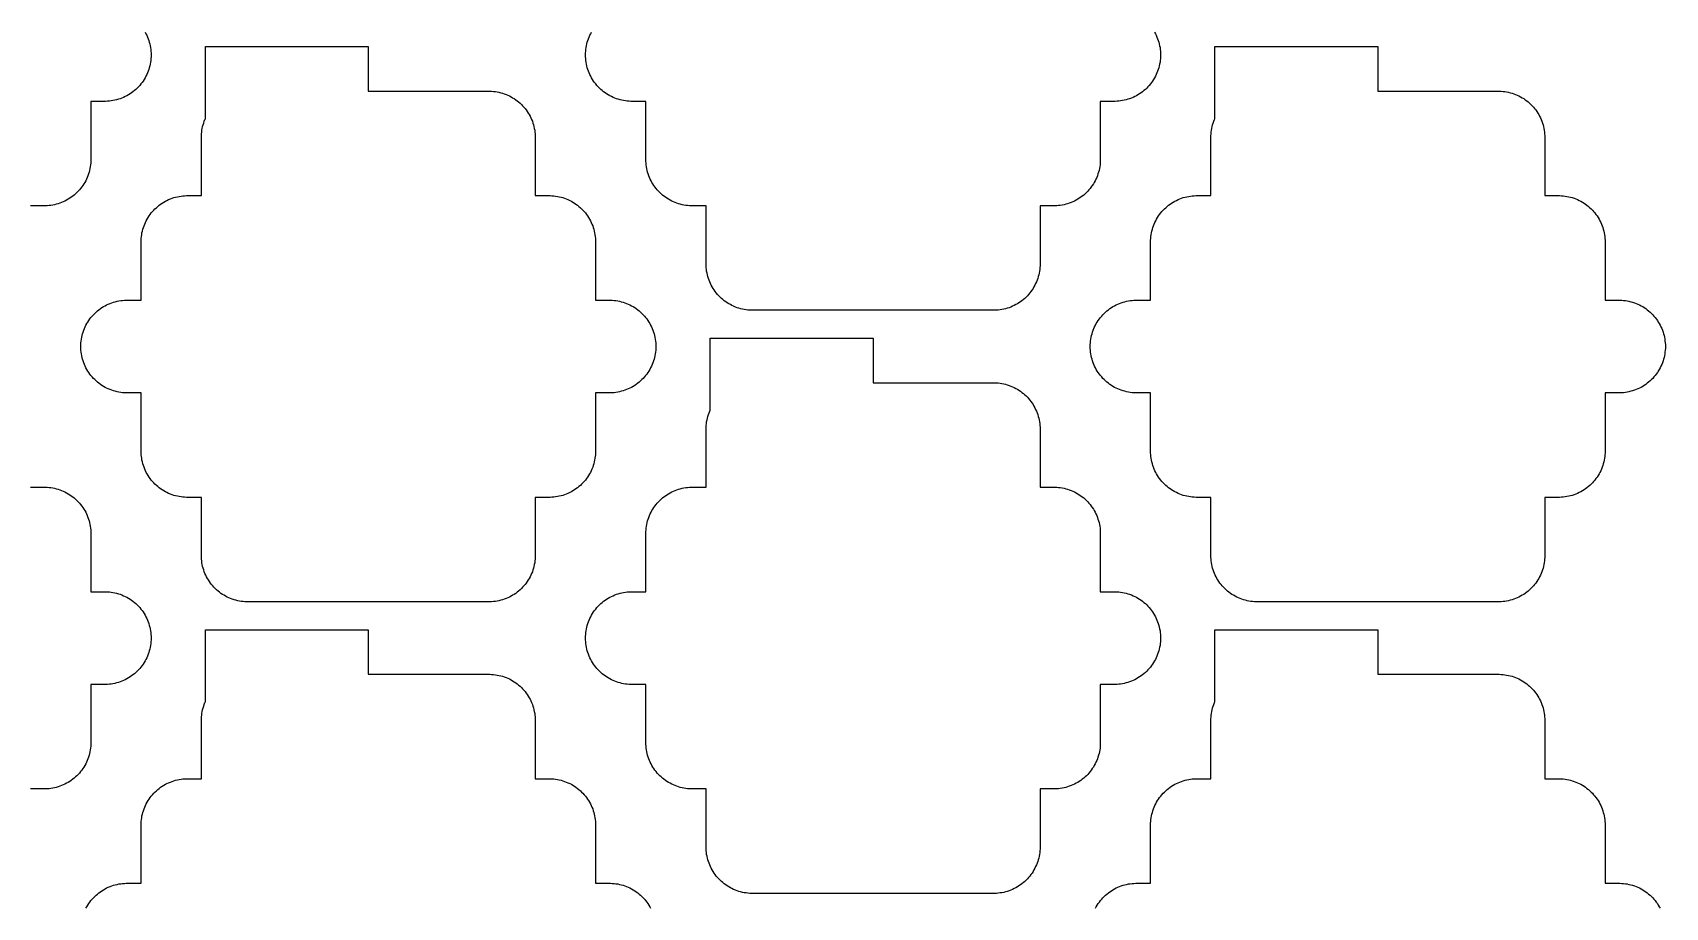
# Model space of a CAD drawing. Extents: x -49 to 54, y -38 to 38.
# Drawn here: x 26.31 to 43.91, y 17.52 to 26.95 of the extents above; entities that cross this region are included whole.
import ezdxf

# ---------------------------------------------------------------- set-up
doc = ezdxf.new("R2010")
doc.units = 0
doc.layers.add('CONDUCTIVE_LAYER_BACK_LAYER', color=2, linetype='CONTINUOUS')

msp = doc.modelspace()

# ---------------------------------------------------------------- linework, layer by layer
at = {"layer": 'CONDUCTIVE_LAYER_BACK_LAYER'}
for points in [[(27.523, 26.953), (27.533, 26.935), (27.541, 26.918), (27.549, 26.899), (27.557, 26.881), (27.563, 26.862), (27.569, 26.843), (27.574, 26.824), (27.579, 26.805), (27.582, 26.785), (27.585, 26.765), (27.587, 26.746), (27.588, 26.726), (27.588, 26.706), (27.588, 26.686), (27.587, 26.666), (27.585, 26.646), (27.582, 26.627), (27.579, 26.607), (27.574, 26.588), (27.569, 26.568), (27.563, 26.549), (27.557, 26.531), (27.549, 26.512), (27.541, 26.494), (27.533, 26.476), (27.523, 26.459), (27.513, 26.442), (27.502, 26.425), (27.491, 26.409), (27.478, 26.393), (27.466, 26.378), (27.452, 26.363), (27.438, 26.349), (27.424, 26.335), (27.409, 26.322), (27.393, 26.31), (27.377, 26.298), (27.361, 26.287), (27.344, 26.276), (27.327, 26.266), (27.309, 26.257), (27.291, 26.249), (27.273, 26.241), (27.254, 26.234), (27.235, 26.228), (27.216, 26.222), (27.197, 26.218), (27.177, 26.214), (27.158, 26.211), (27.138, 26.208), (27.118, 26.207), (27.098, 26.206), (26.938, 26.206), (26.938, 25.58), (26.938, 25.56), (26.937, 25.54), (26.935, 25.52), (26.932, 25.501), (26.929, 25.481), (26.924, 25.462), (26.919, 25.443), (26.913, 25.424), (26.907, 25.405), (26.899, 25.386), (26.891, 25.368), (26.883, 25.35), (26.873, 25.333), (26.863, 25.316), (26.852, 25.299), (26.841, 25.283), (26.828, 25.267), (26.816, 25.252), (26.802, 25.237), (26.788, 25.223), (26.774, 25.209), (26.759, 25.196), (26.743, 25.184), (26.727, 25.172), (26.711, 25.161), (26.694, 25.15), (26.677, 25.14), (26.659, 25.131), (26.641, 25.123), (26.623, 25.115), (26.604, 25.108), (26.585, 25.102), (26.566, 25.097), (26.547, 25.092), (26.527, 25.088), (26.508, 25.085), (26.488, 25.082), (26.468, 25.081), (26.448, 25.08), (26.288, 25.08)], [(38.407, 26.953), (38.416, 26.935), (38.425, 26.918), (38.433, 26.899), (38.44, 26.881), (38.447, 26.862), (38.453, 26.843), (38.458, 26.824), (38.462, 26.805), (38.466, 26.785), (38.469, 26.765), (38.47, 26.746), (38.472, 26.726), (38.472, 26.706), (38.472, 26.686), (38.47, 26.666), (38.469, 26.646), (38.466, 26.627), (38.462, 26.607), (38.458, 26.588), (38.453, 26.568), (38.447, 26.549), (38.44, 26.531), (38.433, 26.512), (38.425, 26.494), (38.416, 26.476), (38.407, 26.459), (38.397, 26.442), (38.386, 26.425), (38.374, 26.409), (38.362, 26.393), (38.349, 26.378), (38.336, 26.363), (38.322, 26.349), (38.308, 26.335), (38.293, 26.322), (38.277, 26.31), (38.261, 26.298), (38.245, 26.287), (38.228, 26.276), (38.211, 26.266), (38.193, 26.257), (38.175, 26.249), (38.157, 26.241), (38.138, 26.234), (38.119, 26.228), (38.1, 26.222), (38.081, 26.218), (38.061, 26.214), (38.041, 26.211), (38.022, 26.208), (38.002, 26.207), (37.982, 26.206), (37.822, 26.206), (37.822, 25.58), (37.822, 25.56), (37.82, 25.54), (37.819, 25.52), (37.816, 25.501), (37.812, 25.481), (37.808, 25.462), (37.803, 25.443), (37.797, 25.424), (37.79, 25.405), (37.783, 25.386), (37.775, 25.368), (37.766, 25.35), (37.757, 25.333), (37.747, 25.316), (37.736, 25.299), (37.724, 25.283), (37.712, 25.267), (37.699, 25.252), (37.686, 25.237), (37.672, 25.223), (37.658, 25.209), (37.643, 25.196), (37.627, 25.184), (37.611, 25.172), (37.595, 25.161), (37.578, 25.15), (37.561, 25.14), (37.543, 25.131), (37.525, 25.123), (37.507, 25.115), (37.488, 25.108), (37.469, 25.102), (37.45, 25.097), (37.431, 25.092), (37.411, 25.088), (37.391, 25.085), (37.372, 25.082), (37.352, 25.081), (37.332, 25.08), (37.172, 25.08), (37.172, 24.454), (37.172, 24.434), (37.17, 24.414), (37.169, 24.395), (37.166, 24.375), (37.162, 24.355), (37.158, 24.336), (37.153, 24.317), (37.147, 24.298), (37.14, 24.279), (37.133, 24.26), (37.125, 24.242), (37.116, 24.224), (37.107, 24.207), (37.097, 24.19), (37.086, 24.173), (37.074, 24.157), (37.062, 24.141), (37.049, 24.126), (37.036, 24.111), (37.022, 24.097), (37.008, 24.083), (36.993, 24.07), (36.977, 24.058), (36.961, 24.046), (36.945, 24.035), (36.928, 24.024), (36.911, 24.015), (36.893, 24.006), (36.875, 23.997), (36.857, 23.989), (36.838, 23.982), (36.819, 23.976), (36.8, 23.971), (36.781, 23.966), (36.761, 23.962), (36.741, 23.959), (36.722, 23.957), (36.702, 23.955), (36.682, 23.954), (34.062, 23.954), (34.042, 23.955), (34.022, 23.957), (34.003, 23.959), (33.983, 23.962), (33.964, 23.966), (33.944, 23.971), (33.925, 23.976), (33.906, 23.982), (33.888, 23.989), (33.869, 23.997), (33.851, 24.006), (33.834, 24.015), (33.816, 24.024), (33.799, 24.035), (33.783, 24.046), (33.767, 24.058), (33.752, 24.07), (33.737, 24.083), (33.722, 24.097), (33.708, 24.111), (33.695, 24.126), (33.682, 24.141), (33.67, 24.157), (33.658, 24.173), (33.648, 24.19), (33.637, 24.207), (33.628, 24.224), (33.619, 24.242), (33.611, 24.26), (33.604, 24.279), (33.597, 24.298), (33.591, 24.317), (33.586, 24.336), (33.582, 24.355), (33.578, 24.375), (33.576, 24.395), (33.574, 24.414), (33.572, 24.434), (33.572, 24.454), (33.572, 25.08), (33.412, 25.08), (33.392, 25.081), (33.372, 25.082), (33.353, 25.085), (33.333, 25.088), (33.314, 25.092), (33.294, 25.097), (33.275, 25.102), (33.256, 25.108), (33.238, 25.115), (33.219, 25.123), (33.201, 25.131), (33.184, 25.14), (33.166, 25.15), (33.149, 25.161), (33.133, 25.172), (33.117, 25.184), (33.102, 25.196), (33.087, 25.209), (33.072, 25.223), (33.058, 25.237), (33.045, 25.252), (33.032, 25.267), (33.02, 25.283), (33.008, 25.299), (32.998, 25.316), (32.987, 25.333), (32.978, 25.35), (32.969, 25.368), (32.961, 25.386), (32.954, 25.405), (32.947, 25.424), (32.941, 25.443), (32.936, 25.462), (32.932, 25.481), (32.928, 25.501), (32.926, 25.52), (32.924, 25.54), (32.922, 25.56), (32.922, 25.58), (32.922, 26.206), (32.762, 26.206), (32.742, 26.207), (32.722, 26.208), (32.703, 26.211), (32.683, 26.214), (32.664, 26.218), (32.644, 26.222), (32.625, 26.228), (32.606, 26.234), (32.588, 26.241), (32.569, 26.249), (32.551, 26.257), (32.534, 26.266), (32.516, 26.276), (32.499, 26.287), (32.483, 26.298), (32.467, 26.31), (32.452, 26.322), (32.437, 26.335), (32.422, 26.349), (32.408, 26.363), (32.395, 26.378), (32.382, 26.393), (32.37, 26.409), (32.358, 26.425), (32.348, 26.442), (32.337, 26.459), (32.328, 26.476), (32.319, 26.494), (32.311, 26.512), (32.304, 26.531), (32.297, 26.549), (32.291, 26.568), (32.286, 26.588), (32.282, 26.607), (32.278, 26.627), (32.276, 26.646), (32.274, 26.666), (32.272, 26.686), (32.272, 26.706), (32.272, 26.726), (32.274, 26.746), (32.276, 26.765), (32.278, 26.785), (32.282, 26.805), (32.286, 26.824), (32.291, 26.843), (32.297, 26.862), (32.304, 26.881), (32.311, 26.899), (32.319, 26.918), (32.328, 26.935), (32.337, 26.953)], [(26.288, 22.048), (26.448, 22.048), (26.468, 22.047), (26.488, 22.045), (26.508, 22.043), (26.527, 22.04), (26.547, 22.036), (26.566, 22.031), (26.585, 22.026), (26.604, 22.02), (26.623, 22.013), (26.641, 22.005), (26.659, 21.997), (26.677, 21.987), (26.694, 21.978), (26.711, 21.967), (26.727, 21.956), (26.743, 21.944), (26.759, 21.932), (26.774, 21.919), (26.788, 21.905), (26.802, 21.891), (26.816, 21.876), (26.828, 21.861), (26.841, 21.845), (26.852, 21.829), (26.863, 21.812), (26.873, 21.795), (26.883, 21.778), (26.891, 21.76), (26.899, 21.742), (26.907, 21.723), (26.913, 21.704), (26.919, 21.685), (26.924, 21.666), (26.929, 21.647), (26.932, 21.627), (26.935, 21.607), (26.937, 21.588), (26.938, 21.568), (26.938, 21.548), (26.938, 20.922), (27.098, 20.922), (27.118, 20.921), (27.138, 20.92), (27.158, 20.917), (27.177, 20.914), (27.197, 20.91), (27.216, 20.905), (27.235, 20.9), (27.254, 20.894), (27.273, 20.887), (27.291, 20.879), (27.309, 20.871), (27.327, 20.862), (27.344, 20.852), (27.361, 20.841), (27.377, 20.83), (27.393, 20.818), (27.409, 20.806), (27.424, 20.793), (27.438, 20.779), (27.452, 20.765), (27.466, 20.75), (27.478, 20.735), (27.491, 20.719), (27.502, 20.703), (27.513, 20.686), (27.523, 20.669), (27.533, 20.652), (27.541, 20.634), (27.549, 20.616), (27.557, 20.597), (27.563, 20.578), (27.569, 20.559), (27.574, 20.54), (27.579, 20.521), (27.582, 20.501), (27.585, 20.482), (27.587, 20.462), (27.588, 20.442), (27.588, 20.422), (27.588, 20.402), (27.587, 20.382), (27.585, 20.363), (27.582, 20.343), (27.579, 20.323), (27.574, 20.304), (27.569, 20.285), (27.563, 20.266), (27.557, 20.247), (27.549, 20.228), (27.541, 20.21), (27.533, 20.192), (27.523, 20.175), (27.513, 20.158), (27.502, 20.141), (27.491, 20.125), (27.478, 20.109), (27.466, 20.094), (27.452, 20.079), (27.438, 20.065), (27.424, 20.051), (27.409, 20.038), (27.393, 20.026), (27.377, 20.014), (27.361, 20.003), (27.344, 19.992), (27.327, 19.983), (27.309, 19.973), (27.291, 19.965), (27.273, 19.957), (27.254, 19.95), (27.235, 19.944), (27.216, 19.939), (27.197, 19.934), (27.177, 19.93), (27.158, 19.927), (27.138, 19.925), (27.118, 19.923), (27.098, 19.922), (26.938, 19.922), (26.938, 19.296), (26.938, 19.276), (26.937, 19.257), (26.935, 19.237), (26.932, 19.217), (26.929, 19.197), (26.924, 19.178), (26.919, 19.159), (26.913, 19.14), (26.907, 19.121), (26.899, 19.103), (26.891, 19.084), (26.883, 19.067), (26.873, 19.049), (26.863, 19.032), (26.852, 19.015), (26.841, 18.999), (26.828, 18.983), (26.816, 18.968), (26.802, 18.953), (26.788, 18.939), (26.774, 18.926), (26.759, 18.913), (26.743, 18.9), (26.727, 18.888), (26.711, 18.877), (26.694, 18.867), (26.677, 18.857), (26.659, 18.848), (26.641, 18.839), (26.623, 18.832), (26.604, 18.825), (26.585, 18.818), (26.566, 18.813), (26.547, 18.808), (26.527, 18.804), (26.508, 18.801), (26.488, 18.799), (26.468, 18.797), (26.448, 18.796), (26.288, 18.796)], [(26.886, 17.51), (26.896, 17.527), (26.906, 17.544), (26.917, 17.561), (26.928, 17.577), (26.94, 17.593), (26.953, 17.608), (26.966, 17.623), (26.98, 17.637), (26.995, 17.651), (27.01, 17.664), (27.025, 17.676), (27.041, 17.688), (27.058, 17.699), (27.075, 17.71), (27.092, 17.72), (27.109, 17.729), (27.127, 17.737), (27.146, 17.745), (27.164, 17.752), (27.183, 17.758), (27.202, 17.764), (27.222, 17.768), (27.241, 17.772), (27.261, 17.775), (27.281, 17.778), (27.3, 17.779), (27.32, 17.78), (27.48, 17.78), (27.48, 18.406), (27.481, 18.426), (27.482, 18.446), (27.484, 18.466), (27.487, 18.485), (27.49, 18.505), (27.494, 18.524), (27.499, 18.543), (27.505, 18.562), (27.512, 18.581), (27.519, 18.6), (27.527, 18.618), (27.536, 18.636), (27.546, 18.653), (27.556, 18.67), (27.567, 18.687), (27.578, 18.703), (27.59, 18.719), (27.603, 18.734), (27.616, 18.749), (27.63, 18.763), (27.645, 18.777), (27.66, 18.79), (27.675, 18.802), (27.691, 18.814), (27.708, 18.825), (27.725, 18.836), (27.742, 18.846), (27.759, 18.855), (27.777, 18.863), (27.796, 18.871), (27.814, 18.878), (27.833, 18.884), (27.852, 18.889), (27.872, 18.894), (27.891, 18.898), (27.911, 18.901), (27.931, 18.904), (27.95, 18.905), (27.97, 18.906), (28.13, 18.906), (28.13, 19.532), (28.131, 19.552), (28.132, 19.572), (28.134, 19.591), (28.137, 19.611), (28.14, 19.631), (28.144, 19.65), (28.149, 19.669), (28.155, 19.688), (28.162, 19.707), (28.169, 19.726), (28.173, 19.735), (28.173, 20.512), (29.93, 20.512), (29.93, 20.032), (31.24, 20.032), (31.26, 20.031), (31.28, 20.029), (31.3, 20.027), (31.319, 20.024), (31.339, 20.02), (31.358, 20.015), (31.377, 20.01), (31.396, 20.004), (31.415, 19.997), (31.433, 19.989), (31.451, 19.981), (31.469, 19.971), (31.486, 19.962), (31.503, 19.951), (31.519, 19.94), (31.535, 19.928), (31.551, 19.916), (31.566, 19.903), (31.58, 19.889), (31.594, 19.875), (31.608, 19.86), (31.62, 19.845), (31.632, 19.829), (31.644, 19.813), (31.655, 19.796), (31.665, 19.779), (31.674, 19.762), (31.683, 19.744), (31.691, 19.726), (31.699, 19.707), (31.705, 19.688), (31.711, 19.669), (31.716, 19.65), (31.72, 19.631), (31.724, 19.611), (31.727, 19.591), (31.729, 19.572), (31.73, 19.552), (31.73, 19.532), (31.73, 18.906), (31.89, 18.906), (31.91, 18.905), (31.93, 18.904), (31.95, 18.901), (31.969, 18.898), (31.989, 18.894), (32.008, 18.889), (32.027, 18.884), (32.046, 18.878), (32.065, 18.871), (32.083, 18.863), (32.101, 18.855), (32.119, 18.846), (32.136, 18.836), (32.153, 18.825), (32.169, 18.814), (32.185, 18.802), (32.201, 18.79), (32.216, 18.777), (32.23, 18.763), (32.244, 18.749), (32.258, 18.734), (32.27, 18.719), (32.282, 18.703), (32.294, 18.687), (32.305, 18.67), (32.315, 18.653), (32.324, 18.636), (32.333, 18.618), (32.341, 18.6), (32.349, 18.581), (32.355, 18.562), (32.361, 18.543), (32.366, 18.524), (32.37, 18.505), (32.374, 18.485), (32.377, 18.466), (32.379, 18.446), (32.38, 18.426), (32.38, 18.406), (32.38, 17.78), (32.54, 17.78), (32.56, 17.779), (32.58, 17.778), (32.6, 17.775), (32.619, 17.772), (32.639, 17.768), (32.658, 17.764), (32.677, 17.758), (32.696, 17.752), (32.715, 17.745), (32.733, 17.737), (32.751, 17.729), (32.769, 17.72), (32.786, 17.71), (32.803, 17.699), (32.819, 17.688), (32.835, 17.676), (32.851, 17.664), (32.866, 17.651), (32.88, 17.637), (32.894, 17.623), (32.908, 17.608), (32.92, 17.593), (32.932, 17.577), (32.944, 17.561), (32.955, 17.544), (32.965, 17.527), (32.974, 17.51)], [(37.77, 17.51), (37.779, 17.527), (37.789, 17.544), (37.8, 17.561), (37.812, 17.577), (37.824, 17.593), (37.837, 17.608), (37.85, 17.623), (37.864, 17.637), (37.878, 17.651), (37.893, 17.664), (37.909, 17.676), (37.925, 17.688), (37.941, 17.699), (37.958, 17.71), (37.976, 17.72), (37.993, 17.729), (38.011, 17.737), (38.03, 17.745), (38.048, 17.752), (38.067, 17.758), (38.086, 17.764), (38.105, 17.768), (38.125, 17.772), (38.145, 17.775), (38.164, 17.778), (38.184, 17.779), (38.204, 17.78), (38.364, 17.78), (38.364, 18.406), (38.364, 18.426), (38.366, 18.446), (38.367, 18.466), (38.37, 18.485), (38.374, 18.505), (38.378, 18.524), (38.383, 18.543), (38.389, 18.562), (38.396, 18.581), (38.403, 18.6), (38.411, 18.618), (38.42, 18.636), (38.429, 18.653), (38.439, 18.67), (38.45, 18.687), (38.462, 18.703), (38.474, 18.719), (38.487, 18.734), (38.5, 18.749), (38.514, 18.763), (38.528, 18.777), (38.543, 18.79), (38.559, 18.802), (38.575, 18.814), (38.591, 18.825), (38.608, 18.836), (38.626, 18.846), (38.643, 18.855), (38.661, 18.863), (38.68, 18.871), (38.698, 18.878), (38.717, 18.884), (38.736, 18.889), (38.755, 18.894), (38.775, 18.898), (38.795, 18.901), (38.814, 18.904), (38.834, 18.905), (38.854, 18.906), (39.014, 18.906), (39.014, 19.532), (39.014, 19.552), (39.016, 19.572), (39.017, 19.591), (39.02, 19.611), (39.024, 19.631), (39.028, 19.65), (39.033, 19.669), (39.039, 19.688), (39.046, 19.707), (39.053, 19.726), (39.057, 19.735), (39.057, 20.512), (40.814, 20.512), (40.814, 20.032), (42.124, 20.032), (42.144, 20.031), (42.164, 20.029), (42.183, 20.027), (42.203, 20.024), (42.222, 20.02), (42.242, 20.015), (42.261, 20.01), (42.28, 20.004), (42.298, 19.997), (42.317, 19.989), (42.335, 19.981), (42.352, 19.971), (42.37, 19.962), (42.387, 19.951), (42.403, 19.94), (42.419, 19.928), (42.434, 19.916), (42.449, 19.903), (42.464, 19.889), (42.478, 19.875), (42.491, 19.86), (42.504, 19.845), (42.516, 19.829), (42.528, 19.813), (42.538, 19.796), (42.549, 19.779), (42.558, 19.762), (42.567, 19.744), (42.575, 19.726), (42.582, 19.707), (42.589, 19.688), (42.595, 19.669), (42.6, 19.65), (42.604, 19.631), (42.608, 19.611), (42.61, 19.591), (42.612, 19.572), (42.614, 19.552), (42.614, 19.532), (42.614, 18.906), (42.774, 18.906), (42.794, 18.905), (42.814, 18.904), (42.833, 18.901), (42.853, 18.898), (42.872, 18.894), (42.892, 18.889), (42.911, 18.884), (42.93, 18.878), (42.948, 18.871), (42.967, 18.863), (42.985, 18.855), (43.002, 18.846), (43.02, 18.836), (43.037, 18.825), (43.053, 18.814), (43.069, 18.802), (43.084, 18.79), (43.099, 18.777), (43.114, 18.763), (43.128, 18.749), (43.141, 18.734), (43.154, 18.719), (43.166, 18.703), (43.178, 18.687), (43.188, 18.67), (43.199, 18.653), (43.208, 18.636), (43.217, 18.618), (43.225, 18.6), (43.232, 18.581), (43.239, 18.562), (43.245, 18.543), (43.25, 18.524), (43.254, 18.505), (43.258, 18.485), (43.26, 18.466), (43.262, 18.446), (43.264, 18.426), (43.264, 18.406), (43.264, 17.78), (43.424, 17.78), (43.444, 17.779), (43.464, 17.778), (43.483, 17.775), (43.503, 17.772), (43.522, 17.768), (43.542, 17.764), (43.561, 17.758), (43.58, 17.752), (43.598, 17.745), (43.617, 17.737), (43.635, 17.729), (43.652, 17.72), (43.67, 17.71), (43.687, 17.699), (43.703, 17.688), (43.719, 17.676), (43.734, 17.664), (43.749, 17.651), (43.764, 17.637), (43.778, 17.623), (43.791, 17.608), (43.804, 17.593), (43.816, 17.577), (43.828, 17.561), (43.838, 17.544), (43.849, 17.527), (43.858, 17.51)]]:
    msp.add_lwpolyline(points, dxfattribs=at)
for points in [[(31.73, 21.312), (31.73, 21.292), (31.729, 21.273), (31.727, 21.253), (31.724, 21.233), (31.72, 21.214), (31.716, 21.194), (31.711, 21.175), (31.705, 21.156), (31.699, 21.137), (31.691, 21.119), (31.683, 21.1), (31.674, 21.083), (31.665, 21.065), (31.655, 21.048), (31.644, 21.031), (31.632, 21.015), (31.62, 20.999), (31.608, 20.984), (31.594, 20.969), (31.58, 20.955), (31.566, 20.942), (31.551, 20.929), (31.535, 20.916), (31.519, 20.904), (31.503, 20.893), (31.486, 20.883), (31.469, 20.873), (31.451, 20.864), (31.433, 20.855), (31.415, 20.848), (31.396, 20.841), (31.377, 20.834), (31.358, 20.829), (31.339, 20.824), (31.319, 20.82), (31.3, 20.817), (31.28, 20.815), (31.26, 20.813), (31.24, 20.812), (28.62, 20.812), (28.6, 20.813), (28.581, 20.815), (28.561, 20.817), (28.541, 20.82), (28.522, 20.824), (28.502, 20.829), (28.483, 20.834), (28.464, 20.841), (28.446, 20.848), (28.427, 20.855), (28.409, 20.864), (28.392, 20.873), (28.375, 20.883), (28.358, 20.893), (28.341, 20.904), (28.325, 20.916), (28.31, 20.929), (28.295, 20.942), (28.28, 20.955), (28.266, 20.969), (28.253, 20.984), (28.24, 20.999), (28.228, 21.015), (28.217, 21.031), (28.206, 21.048), (28.196, 21.065), (28.186, 21.083), (28.177, 21.1), (28.169, 21.119), (28.162, 21.137), (28.155, 21.156), (28.149, 21.175), (28.144, 21.194), (28.14, 21.214), (28.137, 21.233), (28.134, 21.253), (28.132, 21.273), (28.131, 21.292), (28.13, 21.312), (28.13, 21.938), (27.97, 21.938), (27.95, 21.939), (27.931, 21.941), (27.911, 21.943), (27.891, 21.946), (27.872, 21.95), (27.852, 21.955), (27.833, 21.96), (27.814, 21.966), (27.796, 21.973), (27.777, 21.981), (27.759, 21.989), (27.742, 21.999), (27.725, 22.008), (27.708, 22.019), (27.691, 22.03), (27.675, 22.042), (27.66, 22.054), (27.645, 22.067), (27.63, 22.081), (27.616, 22.095), (27.603, 22.11), (27.59, 22.125), (27.578, 22.141), (27.567, 22.157), (27.556, 22.174), (27.546, 22.191), (27.536, 22.208), (27.527, 22.226), (27.519, 22.244), (27.512, 22.263), (27.505, 22.282), (27.499, 22.301), (27.494, 22.32), (27.49, 22.339), (27.487, 22.359), (27.484, 22.379), (27.482, 22.398), (27.481, 22.418), (27.48, 22.438), (27.48, 23.064), (27.32, 23.064), (27.3, 23.065), (27.281, 23.066), (27.261, 23.069), (27.241, 23.072), (27.222, 23.076), (27.202, 23.081), (27.183, 23.086), (27.164, 23.092), (27.146, 23.099), (27.127, 23.107), (27.109, 23.115), (27.092, 23.124), (27.075, 23.134), (27.058, 23.145), (27.041, 23.156), (27.025, 23.168), (27.01, 23.18), (26.995, 23.193), (26.98, 23.207), (26.966, 23.221), (26.953, 23.236), (26.94, 23.251), (26.928, 23.267), (26.917, 23.283), (26.906, 23.3), (26.896, 23.317), (26.886, 23.334), (26.877, 23.352), (26.869, 23.37), (26.862, 23.389), (26.855, 23.408), (26.849, 23.427), (26.844, 23.446), (26.84, 23.465), (26.837, 23.485), (26.834, 23.504), (26.832, 23.524), (26.831, 23.544), (26.83, 23.564), (26.831, 23.584), (26.832, 23.604), (26.834, 23.623), (26.837, 23.643), (26.84, 23.663), (26.844, 23.682), (26.849, 23.701), (26.855, 23.72), (26.862, 23.739), (26.869, 23.758), (26.877, 23.776), (26.886, 23.794), (26.896, 23.811), (26.906, 23.828), (26.917, 23.845), (26.928, 23.861), (26.94, 23.877), (26.953, 23.892), (26.966, 23.907), (26.98, 23.921), (26.995, 23.935), (27.01, 23.948), (27.025, 23.96), (27.041, 23.972), (27.058, 23.983), (27.075, 23.994), (27.092, 24.003), (27.109, 24.013), (27.127, 24.021), (27.146, 24.029), (27.164, 24.036), (27.183, 24.042), (27.202, 24.047), (27.222, 24.052), (27.241, 24.056), (27.261, 24.059), (27.281, 24.061), (27.3, 24.063), (27.32, 24.064), (27.48, 24.064), (27.48, 24.69), (27.481, 24.71), (27.482, 24.729), (27.484, 24.749), (27.487, 24.769), (27.49, 24.789), (27.494, 24.808), (27.499, 24.827), (27.505, 24.846), (27.512, 24.865), (27.519, 24.883), (27.527, 24.902), (27.536, 24.919), (27.546, 24.937), (27.556, 24.954), (27.567, 24.971), (27.578, 24.987), (27.59, 25.003), (27.603, 25.018), (27.616, 25.033), (27.63, 25.047), (27.645, 25.06), (27.66, 25.074), (27.675, 25.086), (27.691, 25.098), (27.708, 25.109), (27.725, 25.119), (27.742, 25.129), (27.759, 25.138), (27.777, 25.147), (27.796, 25.155), (27.814, 25.161), (27.833, 25.168), (27.852, 25.173), (27.872, 25.178), (27.891, 25.182), (27.911, 25.185), (27.931, 25.187), (27.95, 25.189), (27.97, 25.19), (28.13, 25.19), (28.13, 25.816), (28.131, 25.835), (28.132, 25.855), (28.134, 25.875), (28.137, 25.895), (28.14, 25.914), (28.144, 25.934), (28.149, 25.953), (28.155, 25.972), (28.162, 25.991), (28.169, 26.009), (28.173, 26.018), (28.173, 26.796), (29.93, 26.796), (29.93, 26.316), (31.24, 26.316), (31.26, 26.315), (31.28, 26.313), (31.3, 26.311), (31.319, 26.308), (31.339, 26.304), (31.358, 26.299), (31.377, 26.294), (31.396, 26.287), (31.415, 26.28), (31.433, 26.273), (31.451, 26.264), (31.469, 26.255), (31.486, 26.245), (31.503, 26.235), (31.519, 26.224), (31.535, 26.212), (31.551, 26.199), (31.566, 26.186), (31.58, 26.173), (31.594, 26.158), (31.608, 26.144), (31.62, 26.128), (31.632, 26.113), (31.644, 26.096), (31.655, 26.08), (31.665, 26.063), (31.674, 26.045), (31.683, 26.027), (31.691, 26.009), (31.699, 25.991), (31.705, 25.972), (31.711, 25.953), (31.716, 25.934), (31.72, 25.914), (31.724, 25.895), (31.727, 25.875), (31.729, 25.855), (31.73, 25.835), (31.73, 25.816), (31.73, 25.19), (31.89, 25.19), (31.91, 25.189), (31.93, 25.187), (31.95, 25.185), (31.969, 25.182), (31.989, 25.178), (32.008, 25.173), (32.027, 25.168), (32.046, 25.161), (32.065, 25.155), (32.083, 25.147), (32.101, 25.138), (32.119, 25.129), (32.136, 25.119), (32.153, 25.109), (32.169, 25.098), (32.185, 25.086), (32.201, 25.074), (32.216, 25.06), (32.23, 25.047), (32.244, 25.033), (32.258, 25.018), (32.27, 25.003), (32.282, 24.987), (32.294, 24.971), (32.305, 24.954), (32.315, 24.937), (32.324, 24.919), (32.333, 24.902), (32.341, 24.883), (32.349, 24.865), (32.355, 24.846), (32.361, 24.827), (32.366, 24.808), (32.37, 24.789), (32.374, 24.769), (32.377, 24.749), (32.379, 24.729), (32.38, 24.71), (32.38, 24.69), (32.38, 24.064), (32.54, 24.064), (32.56, 24.063), (32.58, 24.061), (32.6, 24.059), (32.619, 24.056), (32.639, 24.052), (32.658, 24.047), (32.677, 24.042), (32.696, 24.036), (32.715, 24.029), (32.733, 24.021), (32.751, 24.013), (32.769, 24.003), (32.786, 23.994), (32.803, 23.983), (32.819, 23.972), (32.835, 23.96), (32.851, 23.948), (32.866, 23.935), (32.88, 23.921), (32.894, 23.907), (32.908, 23.892), (32.92, 23.877), (32.932, 23.861), (32.944, 23.845), (32.955, 23.828), (32.965, 23.811), (32.974, 23.794), (32.983, 23.776), (32.991, 23.758), (32.999, 23.739), (33.005, 23.72), (33.011, 23.701), (33.016, 23.682), (33.02, 23.663), (33.024, 23.643), (33.027, 23.623), (33.029, 23.604), (33.03, 23.584), (33.03, 23.564), (33.03, 23.544), (33.029, 23.524), (33.027, 23.504), (33.024, 23.485), (33.02, 23.465), (33.016, 23.446), (33.011, 23.427), (33.005, 23.408), (32.999, 23.389), (32.991, 23.37), (32.983, 23.352), (32.974, 23.334), (32.965, 23.317), (32.955, 23.3), (32.944, 23.283), (32.932, 23.267), (32.92, 23.251), (32.908, 23.236), (32.894, 23.221), (32.88, 23.207), (32.866, 23.193), (32.851, 23.18), (32.835, 23.168), (32.819, 23.156), (32.803, 23.145), (32.786, 23.134), (32.769, 23.124), (32.751, 23.115), (32.733, 23.107), (32.715, 23.099), (32.696, 23.092), (32.677, 23.086), (32.658, 23.081), (32.639, 23.076), (32.619, 23.072), (32.6, 23.069), (32.58, 23.066), (32.56, 23.065), (32.54, 23.064), (32.38, 23.064), (32.38, 22.438), (32.38, 22.418), (32.379, 22.398), (32.377, 22.379), (32.374, 22.359), (32.37, 22.339), (32.366, 22.32), (32.361, 22.301), (32.355, 22.282), (32.349, 22.263), (32.341, 22.244), (32.333, 22.226), (32.324, 22.208), (32.315, 22.191), (32.305, 22.174), (32.294, 22.157), (32.282, 22.141), (32.27, 22.125), (32.258, 22.11), (32.244, 22.095), (32.23, 22.081), (32.216, 22.067), (32.201, 22.054), (32.185, 22.042), (32.169, 22.03), (32.153, 22.019), (32.136, 22.008), (32.119, 21.999), (32.101, 21.989), (32.083, 21.981), (32.065, 21.973), (32.046, 21.966), (32.027, 21.96), (32.008, 21.955), (31.989, 21.95), (31.969, 21.946), (31.95, 21.943), (31.93, 21.941), (31.91, 21.939), (31.89, 21.938), (31.73, 21.938)], [(42.614, 21.312), (42.614, 21.292), (42.612, 21.273), (42.61, 21.253), (42.608, 21.233), (42.604, 21.214), (42.6, 21.194), (42.595, 21.175), (42.589, 21.156), (42.582, 21.137), (42.575, 21.119), (42.567, 21.1), (42.558, 21.083), (42.549, 21.065), (42.538, 21.048), (42.528, 21.031), (42.516, 21.015), (42.504, 20.999), (42.491, 20.984), (42.478, 20.969), (42.464, 20.955), (42.449, 20.942), (42.434, 20.929), (42.419, 20.916), (42.403, 20.904), (42.387, 20.893), (42.37, 20.883), (42.352, 20.873), (42.335, 20.864), (42.317, 20.855), (42.298, 20.848), (42.28, 20.841), (42.261, 20.834), (42.242, 20.829), (42.222, 20.824), (42.203, 20.82), (42.183, 20.817), (42.164, 20.815), (42.144, 20.813), (42.124, 20.812), (39.504, 20.812), (39.484, 20.813), (39.464, 20.815), (39.445, 20.817), (39.425, 20.82), (39.405, 20.824), (39.386, 20.829), (39.367, 20.834), (39.348, 20.841), (39.33, 20.848), (39.311, 20.855), (39.293, 20.864), (39.276, 20.873), (39.258, 20.883), (39.241, 20.893), (39.225, 20.904), (39.209, 20.916), (39.193, 20.929), (39.178, 20.942), (39.164, 20.955), (39.15, 20.969), (39.137, 20.984), (39.124, 20.999), (39.112, 21.015), (39.1, 21.031), (39.089, 21.048), (39.079, 21.065), (39.07, 21.083), (39.061, 21.1), (39.053, 21.119), (39.046, 21.137), (39.039, 21.156), (39.033, 21.175), (39.028, 21.194), (39.024, 21.214), (39.02, 21.233), (39.017, 21.253), (39.016, 21.273), (39.014, 21.292), (39.014, 21.312), (39.014, 21.938), (38.854, 21.938), (38.834, 21.939), (38.814, 21.941), (38.795, 21.943), (38.775, 21.946), (38.755, 21.95), (38.736, 21.955), (38.717, 21.96), (38.698, 21.966), (38.68, 21.973), (38.661, 21.981), (38.643, 21.989), (38.626, 21.999), (38.608, 22.008), (38.591, 22.019), (38.575, 22.03), (38.559, 22.042), (38.543, 22.054), (38.528, 22.067), (38.514, 22.081), (38.5, 22.095), (38.487, 22.11), (38.474, 22.125), (38.462, 22.141), (38.45, 22.157), (38.439, 22.174), (38.429, 22.191), (38.42, 22.208), (38.411, 22.226), (38.403, 22.244), (38.396, 22.263), (38.389, 22.282), (38.383, 22.301), (38.378, 22.32), (38.374, 22.339), (38.37, 22.359), (38.367, 22.379), (38.366, 22.398), (38.364, 22.418), (38.364, 22.438), (38.364, 23.064), (38.204, 23.064), (38.184, 23.065), (38.164, 23.066), (38.145, 23.069), (38.125, 23.072), (38.105, 23.076), (38.086, 23.081), (38.067, 23.086), (38.048, 23.092), (38.03, 23.099), (38.011, 23.107), (37.993, 23.115), (37.976, 23.124), (37.958, 23.134), (37.941, 23.145), (37.925, 23.156), (37.909, 23.168), (37.893, 23.18), (37.878, 23.193), (37.864, 23.207), (37.85, 23.221), (37.837, 23.236), (37.824, 23.251), (37.812, 23.267), (37.8, 23.283), (37.789, 23.3), (37.779, 23.317), (37.77, 23.334), (37.761, 23.352), (37.753, 23.37), (37.746, 23.389), (37.739, 23.408), (37.733, 23.427), (37.728, 23.446), (37.724, 23.465), (37.72, 23.485), (37.717, 23.504), (37.716, 23.524), (37.714, 23.544), (37.714, 23.564), (37.714, 23.584), (37.716, 23.604), (37.717, 23.623), (37.72, 23.643), (37.724, 23.663), (37.728, 23.682), (37.733, 23.701), (37.739, 23.72), (37.746, 23.739), (37.753, 23.758), (37.761, 23.776), (37.77, 23.794), (37.779, 23.811), (37.789, 23.828), (37.8, 23.845), (37.812, 23.861), (37.824, 23.877), (37.837, 23.892), (37.85, 23.907), (37.864, 23.921), (37.878, 23.935), (37.893, 23.948), (37.909, 23.96), (37.925, 23.972), (37.941, 23.983), (37.958, 23.994), (37.976, 24.003), (37.993, 24.013), (38.011, 24.021), (38.03, 24.029), (38.048, 24.036), (38.067, 24.042), (38.086, 24.047), (38.105, 24.052), (38.125, 24.056), (38.145, 24.059), (38.164, 24.061), (38.184, 24.063), (38.204, 24.064), (38.364, 24.064), (38.364, 24.69), (38.364, 24.71), (38.366, 24.729), (38.367, 24.749), (38.37, 24.769), (38.374, 24.789), (38.378, 24.808), (38.383, 24.827), (38.389, 24.846), (38.396, 24.865), (38.403, 24.883), (38.411, 24.902), (38.42, 24.919), (38.429, 24.937), (38.439, 24.954), (38.45, 24.971), (38.462, 24.987), (38.474, 25.003), (38.487, 25.018), (38.5, 25.033), (38.514, 25.047), (38.528, 25.06), (38.543, 25.074), (38.559, 25.086), (38.575, 25.098), (38.591, 25.109), (38.608, 25.119), (38.626, 25.129), (38.643, 25.138), (38.661, 25.147), (38.68, 25.155), (38.698, 25.161), (38.717, 25.168), (38.736, 25.173), (38.755, 25.178), (38.775, 25.182), (38.795, 25.185), (38.814, 25.187), (38.834, 25.189), (38.854, 25.19), (39.014, 25.19), (39.014, 25.816), (39.014, 25.835), (39.016, 25.855), (39.017, 25.875), (39.02, 25.895), (39.024, 25.914), (39.028, 25.934), (39.033, 25.953), (39.039, 25.972), (39.046, 25.991), (39.053, 26.009), (39.057, 26.018), (39.057, 26.796), (40.814, 26.796), (40.814, 26.316), (42.124, 26.316), (42.144, 26.315), (42.164, 26.313), (42.183, 26.311), (42.203, 26.308), (42.222, 26.304), (42.242, 26.299), (42.261, 26.294), (42.28, 26.287), (42.298, 26.28), (42.317, 26.273), (42.335, 26.264), (42.352, 26.255), (42.37, 26.245), (42.387, 26.235), (42.403, 26.224), (42.419, 26.212), (42.434, 26.199), (42.449, 26.186), (42.464, 26.173), (42.478, 26.158), (42.491, 26.144), (42.504, 26.128), (42.516, 26.113), (42.528, 26.096), (42.538, 26.08), (42.549, 26.063), (42.558, 26.045), (42.567, 26.027), (42.575, 26.009), (42.582, 25.991), (42.589, 25.972), (42.595, 25.953), (42.6, 25.934), (42.604, 25.914), (42.608, 25.895), (42.61, 25.875), (42.612, 25.855), (42.614, 25.835), (42.614, 25.816), (42.614, 25.19), (42.774, 25.19), (42.794, 25.189), (42.814, 25.187), (42.833, 25.185), (42.853, 25.182), (42.872, 25.178), (42.892, 25.173), (42.911, 25.168), (42.93, 25.161), (42.948, 25.155), (42.967, 25.147), (42.985, 25.138), (43.002, 25.129), (43.02, 25.119), (43.037, 25.109), (43.053, 25.098), (43.069, 25.086), (43.084, 25.074), (43.099, 25.06), (43.114, 25.047), (43.128, 25.033), (43.141, 25.018), (43.154, 25.003), (43.166, 24.987), (43.178, 24.971), (43.188, 24.954), (43.199, 24.937), (43.208, 24.919), (43.217, 24.902), (43.225, 24.883), (43.232, 24.865), (43.239, 24.846), (43.245, 24.827), (43.25, 24.808), (43.254, 24.789), (43.258, 24.769), (43.26, 24.749), (43.262, 24.729), (43.264, 24.71), (43.264, 24.69), (43.264, 24.064), (43.424, 24.064), (43.444, 24.063), (43.464, 24.061), (43.483, 24.059), (43.503, 24.056), (43.522, 24.052), (43.542, 24.047), (43.561, 24.042), (43.58, 24.036), (43.598, 24.029), (43.617, 24.021), (43.635, 24.013), (43.652, 24.003), (43.67, 23.994), (43.687, 23.983), (43.703, 23.972), (43.719, 23.96), (43.734, 23.948), (43.749, 23.935), (43.764, 23.921), (43.778, 23.907), (43.791, 23.892), (43.804, 23.877), (43.816, 23.861), (43.828, 23.845), (43.838, 23.828), (43.849, 23.811), (43.858, 23.794), (43.867, 23.776), (43.875, 23.758), (43.882, 23.739), (43.889, 23.72), (43.895, 23.701), (43.9, 23.682), (43.904, 23.663), (43.908, 23.643), (43.91, 23.623), (43.912, 23.604), (43.914, 23.584), (43.914, 23.564), (43.914, 23.544), (43.912, 23.524), (43.91, 23.504), (43.908, 23.485), (43.904, 23.465), (43.9, 23.446), (43.895, 23.427), (43.889, 23.408), (43.882, 23.389), (43.875, 23.37), (43.867, 23.352), (43.858, 23.334), (43.849, 23.317), (43.838, 23.3), (43.828, 23.283), (43.816, 23.267), (43.804, 23.251), (43.791, 23.236), (43.778, 23.221), (43.764, 23.207), (43.749, 23.193), (43.734, 23.18), (43.719, 23.168), (43.703, 23.156), (43.687, 23.145), (43.67, 23.134), (43.652, 23.124), (43.635, 23.115), (43.617, 23.107), (43.598, 23.099), (43.58, 23.092), (43.561, 23.086), (43.542, 23.081), (43.522, 23.076), (43.503, 23.072), (43.483, 23.069), (43.464, 23.066), (43.444, 23.065), (43.424, 23.064), (43.264, 23.064), (43.264, 22.438), (43.264, 22.418), (43.262, 22.398), (43.26, 22.379), (43.258, 22.359), (43.254, 22.339), (43.25, 22.32), (43.245, 22.301), (43.239, 22.282), (43.232, 22.263), (43.225, 22.244), (43.217, 22.226), (43.208, 22.208), (43.199, 22.191), (43.188, 22.174), (43.178, 22.157), (43.166, 22.141), (43.154, 22.125), (43.141, 22.11), (43.128, 22.095), (43.114, 22.081), (43.099, 22.067), (43.084, 22.054), (43.069, 22.042), (43.053, 22.03), (43.037, 22.019), (43.02, 22.008), (43.002, 21.999), (42.985, 21.989), (42.967, 21.981), (42.948, 21.973), (42.93, 21.966), (42.911, 21.96), (42.892, 21.955), (42.872, 21.95), (42.853, 21.946), (42.833, 21.943), (42.814, 21.941), (42.794, 21.939), (42.774, 21.938), (42.614, 21.938)], [(37.172, 18.17), (37.172, 18.151), (37.17, 18.131), (37.169, 18.111), (37.166, 18.091), (37.162, 18.072), (37.158, 18.052), (37.153, 18.033), (37.147, 18.014), (37.14, 17.995), (37.133, 17.977), (37.125, 17.959), (37.116, 17.941), (37.107, 17.923), (37.097, 17.906), (37.086, 17.89), (37.074, 17.873), (37.062, 17.858), (37.049, 17.842), (37.036, 17.828), (37.022, 17.813), (37.008, 17.8), (36.993, 17.787), (36.977, 17.774), (36.961, 17.762), (36.945, 17.751), (36.928, 17.741), (36.911, 17.731), (36.893, 17.722), (36.875, 17.713), (36.857, 17.706), (36.838, 17.699), (36.819, 17.692), (36.8, 17.687), (36.781, 17.682), (36.761, 17.678), (36.741, 17.675), (36.722, 17.673), (36.702, 17.671), (36.682, 17.671), (34.062, 17.671), (34.042, 17.671), (34.022, 17.673), (34.003, 17.675), (33.983, 17.678), (33.964, 17.682), (33.944, 17.687), (33.925, 17.692), (33.906, 17.699), (33.888, 17.706), (33.869, 17.713), (33.851, 17.722), (33.834, 17.731), (33.816, 17.741), (33.799, 17.751), (33.783, 17.762), (33.767, 17.774), (33.752, 17.787), (33.737, 17.8), (33.722, 17.813), (33.708, 17.828), (33.695, 17.842), (33.682, 17.858), (33.67, 17.873), (33.658, 17.89), (33.648, 17.906), (33.637, 17.923), (33.628, 17.941), (33.619, 17.959), (33.611, 17.977), (33.604, 17.995), (33.597, 18.014), (33.591, 18.033), (33.586, 18.052), (33.582, 18.072), (33.578, 18.091), (33.576, 18.111), (33.574, 18.131), (33.572, 18.151), (33.572, 18.17), (33.572, 18.796), (33.412, 18.796), (33.392, 18.797), (33.372, 18.799), (33.353, 18.801), (33.333, 18.804), (33.314, 18.808), (33.294, 18.813), (33.275, 18.818), (33.256, 18.825), (33.238, 18.832), (33.219, 18.839), (33.201, 18.848), (33.184, 18.857), (33.166, 18.867), (33.149, 18.877), (33.133, 18.888), (33.117, 18.9), (33.102, 18.913), (33.087, 18.926), (33.072, 18.939), (33.058, 18.953), (33.045, 18.968), (33.032, 18.983), (33.02, 18.999), (33.008, 19.015), (32.998, 19.032), (32.987, 19.049), (32.978, 19.067), (32.969, 19.084), (32.961, 19.103), (32.954, 19.121), (32.947, 19.14), (32.941, 19.159), (32.936, 19.178), (32.932, 19.197), (32.928, 19.217), (32.926, 19.237), (32.924, 19.257), (32.922, 19.276), (32.922, 19.296), (32.922, 19.922), (32.762, 19.922), (32.742, 19.923), (32.722, 19.925), (32.703, 19.927), (32.683, 19.93), (32.664, 19.934), (32.644, 19.939), (32.625, 19.944), (32.606, 19.95), (32.588, 19.957), (32.569, 19.965), (32.551, 19.973), (32.534, 19.983), (32.516, 19.992), (32.499, 20.003), (32.483, 20.014), (32.467, 20.026), (32.452, 20.038), (32.437, 20.051), (32.422, 20.065), (32.408, 20.079), (32.395, 20.094), (32.382, 20.109), (32.37, 20.125), (32.358, 20.141), (32.348, 20.158), (32.337, 20.175), (32.328, 20.192), (32.319, 20.21), (32.311, 20.228), (32.304, 20.247), (32.297, 20.266), (32.291, 20.285), (32.286, 20.304), (32.282, 20.323), (32.278, 20.343), (32.276, 20.363), (32.274, 20.382), (32.272, 20.402), (32.272, 20.422), (32.272, 20.442), (32.274, 20.462), (32.276, 20.482), (32.278, 20.501), (32.282, 20.521), (32.286, 20.54), (32.291, 20.559), (32.297, 20.578), (32.304, 20.597), (32.311, 20.616), (32.319, 20.634), (32.328, 20.652), (32.337, 20.669), (32.348, 20.686), (32.358, 20.703), (32.37, 20.719), (32.382, 20.735), (32.395, 20.75), (32.408, 20.765), (32.422, 20.779), (32.437, 20.793), (32.452, 20.806), (32.467, 20.818), (32.483, 20.83), (32.499, 20.841), (32.516, 20.852), (32.534, 20.862), (32.551, 20.871), (32.569, 20.879), (32.588, 20.887), (32.606, 20.894), (32.625, 20.9), (32.644, 20.905), (32.664, 20.91), (32.683, 20.914), (32.703, 20.917), (32.722, 20.92), (32.742, 20.921), (32.762, 20.922), (32.922, 20.922), (32.922, 21.548), (32.922, 21.568), (32.924, 21.588), (32.926, 21.607), (32.928, 21.627), (32.932, 21.647), (32.936, 21.666), (32.941, 21.685), (32.947, 21.704), (32.954, 21.723), (32.961, 21.742), (32.969, 21.76), (32.978, 21.778), (32.987, 21.795), (32.998, 21.812), (33.008, 21.829), (33.02, 21.845), (33.032, 21.861), (33.045, 21.876), (33.058, 21.891), (33.072, 21.905), (33.087, 21.919), (33.102, 21.932), (33.117, 21.944), (33.133, 21.956), (33.149, 21.967), (33.166, 21.978), (33.184, 21.987), (33.201, 21.997), (33.219, 22.005), (33.238, 22.013), (33.256, 22.02), (33.275, 22.026), (33.294, 22.031), (33.314, 22.036), (33.333, 22.04), (33.353, 22.043), (33.372, 22.045), (33.392, 22.047), (33.412, 22.048), (33.572, 22.048), (33.572, 22.674), (33.572, 22.694), (33.574, 22.713), (33.576, 22.733), (33.578, 22.753), (33.582, 22.773), (33.586, 22.792), (33.591, 22.811), (33.597, 22.83), (33.604, 22.849), (33.611, 22.867), (33.615, 22.877), (33.615, 23.654), (35.372, 23.654), (35.372, 23.174), (36.682, 23.174), (36.702, 23.173), (36.722, 23.171), (36.741, 23.169), (36.761, 23.166), (36.781, 23.162), (36.8, 23.157), (36.819, 23.152), (36.838, 23.145), (36.857, 23.138), (36.875, 23.131), (36.893, 23.122), (36.911, 23.113), (36.928, 23.103), (36.945, 23.093), (36.961, 23.082), (36.977, 23.07), (36.993, 23.057), (37.008, 23.044), (37.022, 23.031), (37.036, 23.017), (37.049, 23.002), (37.062, 22.987), (37.074, 22.971), (37.086, 22.955), (37.097, 22.938), (37.107, 22.921), (37.116, 22.903), (37.125, 22.886), (37.133, 22.867), (37.14, 22.849), (37.147, 22.83), (37.153, 22.811), (37.158, 22.792), (37.162, 22.773), (37.166, 22.753), (37.169, 22.733), (37.17, 22.713), (37.172, 22.694), (37.172, 22.674), (37.172, 22.048), (37.332, 22.048), (37.352, 22.047), (37.372, 22.045), (37.391, 22.043), (37.411, 22.04), (37.431, 22.036), (37.45, 22.031), (37.469, 22.026), (37.488, 22.02), (37.507, 22.013), (37.525, 22.005), (37.543, 21.997), (37.561, 21.987), (37.578, 21.978), (37.595, 21.967), (37.611, 21.956), (37.627, 21.944), (37.643, 21.932), (37.658, 21.919), (37.672, 21.905), (37.686, 21.891), (37.699, 21.876), (37.712, 21.861), (37.724, 21.845), (37.736, 21.829), (37.747, 21.812), (37.757, 21.795), (37.766, 21.778), (37.775, 21.76), (37.783, 21.742), (37.79, 21.723), (37.797, 21.704), (37.803, 21.685), (37.808, 21.666), (37.812, 21.647), (37.816, 21.627), (37.819, 21.607), (37.82, 21.588), (37.822, 21.568), (37.822, 21.548), (37.822, 20.922), (37.982, 20.922), (38.002, 20.921), (38.022, 20.92), (38.041, 20.917), (38.061, 20.914), (38.081, 20.91), (38.1, 20.905), (38.119, 20.9), (38.138, 20.894), (38.157, 20.887), (38.175, 20.879), (38.193, 20.871), (38.211, 20.862), (38.228, 20.852), (38.245, 20.841), (38.261, 20.83), (38.277, 20.818), (38.293, 20.806), (38.308, 20.793), (38.322, 20.779), (38.336, 20.765), (38.349, 20.75), (38.362, 20.735), (38.374, 20.719), (38.386, 20.703), (38.397, 20.686), (38.407, 20.669), (38.416, 20.652), (38.425, 20.634), (38.433, 20.616), (38.44, 20.597), (38.447, 20.578), (38.453, 20.559), (38.458, 20.54), (38.462, 20.521), (38.466, 20.501), (38.469, 20.482), (38.47, 20.462), (38.472, 20.442), (38.472, 20.422), (38.472, 20.402), (38.47, 20.382), (38.469, 20.363), (38.466, 20.343), (38.462, 20.323), (38.458, 20.304), (38.453, 20.285), (38.447, 20.266), (38.44, 20.247), (38.433, 20.228), (38.425, 20.21), (38.416, 20.192), (38.407, 20.175), (38.397, 20.158), (38.386, 20.141), (38.374, 20.125), (38.362, 20.109), (38.349, 20.094), (38.336, 20.079), (38.322, 20.065), (38.308, 20.051), (38.293, 20.038), (38.277, 20.026), (38.261, 20.014), (38.245, 20.003), (38.228, 19.992), (38.211, 19.983), (38.193, 19.973), (38.175, 19.965), (38.157, 19.957), (38.138, 19.95), (38.119, 19.944), (38.1, 19.939), (38.081, 19.934), (38.061, 19.93), (38.041, 19.927), (38.022, 19.925), (38.002, 19.923), (37.982, 19.922), (37.822, 19.922), (37.822, 19.296), (37.822, 19.276), (37.82, 19.257), (37.819, 19.237), (37.816, 19.217), (37.812, 19.197), (37.808, 19.178), (37.803, 19.159), (37.797, 19.14), (37.79, 19.121), (37.783, 19.103), (37.775, 19.084), (37.766, 19.067), (37.757, 19.049), (37.747, 19.032), (37.736, 19.015), (37.724, 18.999), (37.712, 18.983), (37.699, 18.968), (37.686, 18.953), (37.672, 18.939), (37.658, 18.926), (37.643, 18.913), (37.627, 18.9), (37.611, 18.888), (37.595, 18.877), (37.578, 18.867), (37.561, 18.857), (37.543, 18.848), (37.525, 18.839), (37.507, 18.832), (37.488, 18.825), (37.469, 18.818), (37.45, 18.813), (37.431, 18.808), (37.411, 18.804), (37.391, 18.801), (37.372, 18.799), (37.352, 18.797), (37.332, 18.796), (37.172, 18.796)]]:
    msp.add_lwpolyline(points, close=True, dxfattribs=at)

doc.saveas('drawing.dxf')
